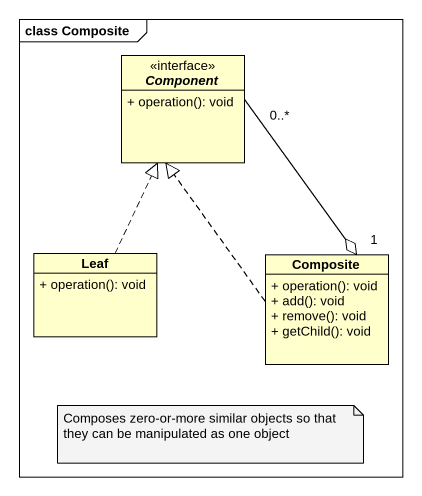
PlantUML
@startuml
mainframe class Composite
hide circle
hide empty members
skinparam classAttributeIconSize 0
interface "Component" as Component_ <<interface>> {
  + operation(): void
}
class Leaf {
  + operation(): void
}
class Composite {
  + operation(): void
  + add(): void
  + remove(): void
  + getChild(): void
}
Component_ "0..*" --o "1" Composite
Leaf .up.|> Component_
Composite .up.|> Component_
note as N1
  Composes zero-or-more similar objects so that they can be manipulated as one object
end note
@enduml
